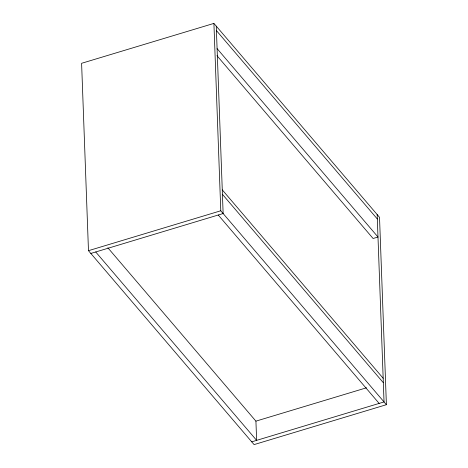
<?xml version="1.0" encoding="UTF-8"?>
<svg xmlns="http://www.w3.org/2000/svg" width="468" height="468" viewBox="0 0 468 468"><rect width="100%" height="100%" fill="white"/><g stroke="black" fill="none" stroke-linecap="round" stroke-linejoin="round"><path stroke-width="0.7" d="M213.911 23.4L81.602 63.303L88.475 250.684L254.089 444.6L386.398 404.697L379.525 217.316L213.911 23.4L220.779 210.775L386.398 404.697M88.475 250.684L220.779 210.775M90.833 253.44L223.137 213.537L216.269 26.161M107.839 247.753L255.92 421.147L366.532 387.785M251.731 441.839L384.041 401.936L377.167 214.56M216.432 30.601L377.331 219.001M217.094 48.619L377.992 237.019L373.095 238.493L216.941 55.657M222.271 189.873L383.175 378.273M222.435 194.319L383.333 382.719M218.246 215.011L379.144 403.41M95.724 251.965L256.628 440.365L255.92 421.147"/></g></svg>
